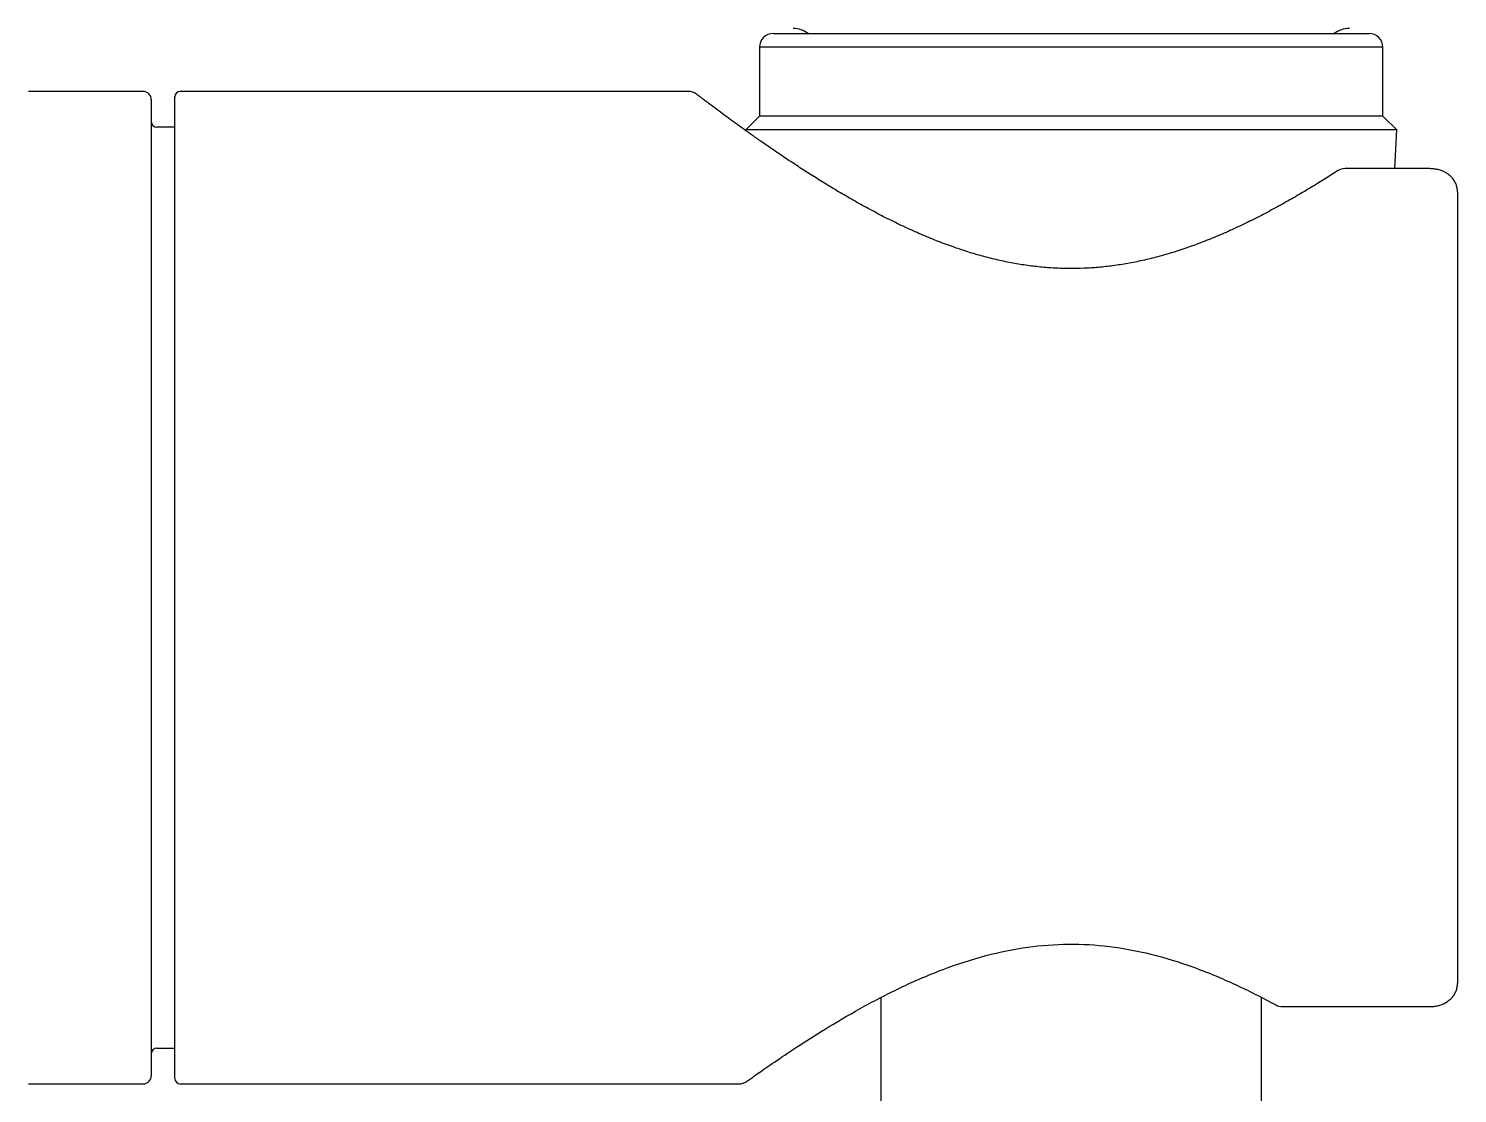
# Model space of a CAD drawing. Header units: millimetres. Extents: x 169 to 4368, y -1049 to 1924.
# Drawn here: x 455.28 to 460.46, y 1162.8 to 1166.66 of the extents above; entities that cross this region are included whole.
import ezdxf

# ---------------------------------------------------------------- set-up
doc = ezdxf.new("R2010")
doc.units = ezdxf.units.MM

msp = doc.modelspace()

# ---------------------------------------------------------------- linework, layer by layer
for p, q in [((457.9785, 1166.644), (460.1385, 1166.644)), ((459.0585, 1166.6442), (459.0585, 1166.644)), ((460.1885, 1166.594), (457.9285, 1166.594)), ((457.9285, 1166.594), (457.9285, 1166.344)), ((460.1885, 1166.344), (460.1885, 1166.594)), ((455.6935, 1166.434), (455.2785, 1166.434)), ((457.6698, 1166.434), (455.8285, 1166.434)), ((455.7235, 1166.404), (455.7235, 1162.864)), ((455.8085, 1162.854), (455.8085, 1166.414)), ((457.9285, 1166.344), (457.8785, 1166.294)), ((460.1885, 1166.344), (457.9285, 1166.344)), ((460.2385, 1166.294), (460.1885, 1166.344)), ((455.8085, 1166.304), (455.7435, 1166.304)), ((460.2385, 1166.294), (457.8785, 1166.294)), ((457.8785, 1166.294), (457.8786, 1166.2917)), ((460.2312, 1166.1537), (460.2385, 1166.294)), ((460.3585, 1166.1537), (460.0513, 1166.1537)), ((460.4585, 1166.0702), (460.4585, 1163.1979)), ((458.3685, 1163.1478), (458.3685, 1154.8425)), ((458.3685, 1163.139), (458.3685, 1162.9567)), ((459.7485, 1155.1533), (459.7485, 1163.1478)), ((459.824, 1163.1143), (460.3585, 1163.1143)), ((455.7435, 1162.964), (455.8085, 1162.964)), ((459.7485, 1162.689), (459.7485, 1162.8714)), ((455.2785, 1162.834), (455.6935, 1162.834)), ((455.8285, 1162.834), (457.8532, 1162.834))]:
    msp.add_line(p, q)
for centre, radius, start, end in [((457.9785, 1166.594), 0.05, 90, 180), ((458.0485, 1166.5619), 0.1, 55.235, 89), ((460.0685, 1166.5619), 0.1, 91, 124.765), ((460.1385, 1166.594), 0.05, 0, 90), ((455.6935, 1166.404), 0.03, 0, 90), ((455.8285, 1166.414), 0.02, 90, 180), ((457.6697, 1166.384), 0.05, 52.6966, 89.995), ((455.7435, 1166.324), 0.02, 180, 270), ((460.0513, 1166.1037), 0.05, 90, 122.7788), ((459.824, 1163.1643), 0.05, 241.4304, 270), ((455.7435, 1162.944), 0.02, 90, 180), ((455.6935, 1162.864), 0.03, 270, 0), ((455.8285, 1162.854), 0.02, 180, 270), ((457.8532, 1162.884), 0.05, 270.0041, 305.5486)]:
    msp.add_arc(centre, radius, start, end)
for points, knots in [([(460.0242, 1166.1457), (460.0081, 1166.1354), (459.9797, 1166.1174), (459.9295, 1166.0863), (459.8784, 1166.056), (459.8243, 1166.0251), (459.7693, 1165.9953), (459.7129, 1165.9663), (459.6561, 1165.9389), (459.5988, 1165.9132), (459.5416, 1165.8898), (459.4848, 1165.8686), (459.4285, 1165.85), (459.3729, 1165.8339), (459.3181, 1165.8204), (459.2639, 1165.8095), (459.2103, 1165.8011), (459.1572, 1165.7953), (459.1044, 1165.7919), (459.0518, 1165.791), (458.9992, 1165.7925), (458.9464, 1165.7965), (458.8933, 1165.803), (458.8398, 1165.812), (458.7856, 1165.8235), (458.7308, 1165.8375), (458.6754, 1165.8541), (458.6193, 1165.8733), (458.5626, 1165.8948), (458.5057, 1165.9187), (458.4487, 1165.9446), (458.3919, 1165.9724), (458.336, 1166.0015), (458.2812, 1166.0316), (458.2279, 1166.0623), (458.1765, 1166.0931), (458.1272, 1166.1237), (458.0804, 1166.1536), (458.0362, 1166.1827), (457.9946, 1166.2107), (457.9558, 1166.2373), (457.9198, 1166.2624), (457.8866, 1166.2859), (457.8562, 1166.3078), (457.8286, 1166.3278), (457.8037, 1166.3461), (457.7816, 1166.3624), (457.7622, 1166.3769), (457.7454, 1166.3895), (457.7313, 1166.4001), (457.7198, 1166.4088), (457.7109, 1166.4155), (457.7046, 1166.4203), (457.7009, 1166.4232), (457.7001, 1166.4238), (457.7, 1166.4238)], [0, 0, 0, 0, 0.020232, 0.04177, 0.063392, 0.084974, 0.106389, 0.127481, 0.148184, 0.168328, 0.187897, 0.206791, 0.225057, 0.242695, 0.259745, 0.276289, 0.292432, 0.308262, 0.323888, 0.339413, 0.354928, 0.370563, 0.386421, 0.402607, 0.419218, 0.436341, 0.454009, 0.472299, 0.491278, 0.510871, 0.531087, 0.551825, 0.572968, 0.594392, 0.615976, 0.637609, 0.659135, 0.680524, 0.70165, 0.722509, 0.743023, 0.763212, 0.78304, 0.802558, 0.821721, 0.840592, 0.859155, 0.87744, 0.89548, 0.913323, 0.930986, 0.948497, 0.965906, 0.983229, 1, 1, 1, 1]), ([(460.4585, 1166.0702), (460.4585, 1166.075), (460.4577, 1166.0833), (460.454, 1166.0969), (460.4479, 1166.1092), (460.4396, 1166.1206), (460.4291, 1166.1307), (460.4169, 1166.1392), (460.4029, 1166.1458), (460.3883, 1166.1505), (460.3729, 1166.1531), (460.3637, 1166.1537), (460.3585, 1166.1537)], [0, 0, 0, 0, 0.094781, 0.193117, 0.290142, 0.39096, 0.491533, 0.597412, 0.7026, 0.806672, 0.908314, 1, 1, 1, 1]), ([(457.8822, 1162.8433), (457.8823, 1162.8434), (457.8894, 1162.8484), (457.9226, 1162.872), (457.9796, 1162.9117), (458.0603, 1162.9661), (458.1646, 1163.0328), (458.2905, 1163.1074), (458.4337, 1163.1825), (458.5867, 1163.2495), (458.7428, 1163.3009), (458.8969, 1163.3329), (459.0491, 1163.3442), (459.1995, 1163.3357), (459.3532, 1163.3062), (459.5048, 1163.2593), (459.6623, 1163.1924), (459.7493, 1163.148), (459.8001, 1163.1204)], [0, 0, 0, 0, 0.057617, 0.118783, 0.181839, 0.247559, 0.316003, 0.386651, 0.457209, 0.524676, 0.586483, 0.642966, 0.695996, 0.748762, 0.803966, 0.864155, 0.929953, 1, 1, 1, 1]), ([(460.3585, 1163.1143), (460.3638, 1163.1143), (460.3729, 1163.1149), (460.3882, 1163.1175), (460.4025, 1163.1221), (460.4164, 1163.1286), (460.4287, 1163.137), (460.4394, 1163.1471), (460.4478, 1163.1587), (460.454, 1163.171), (460.4577, 1163.1847), (460.4585, 1163.193), (460.4585, 1163.1978)], [0, 0, 0, 0, 0.093414, 0.192653, 0.29515, 0.398111, 0.503212, 0.606819, 0.708112, 0.806973, 0.904555, 1, 1, 1, 1])]:
    msp.add_open_spline(points, degree=3, knots=knots)

doc.saveas('drawing.dxf')
